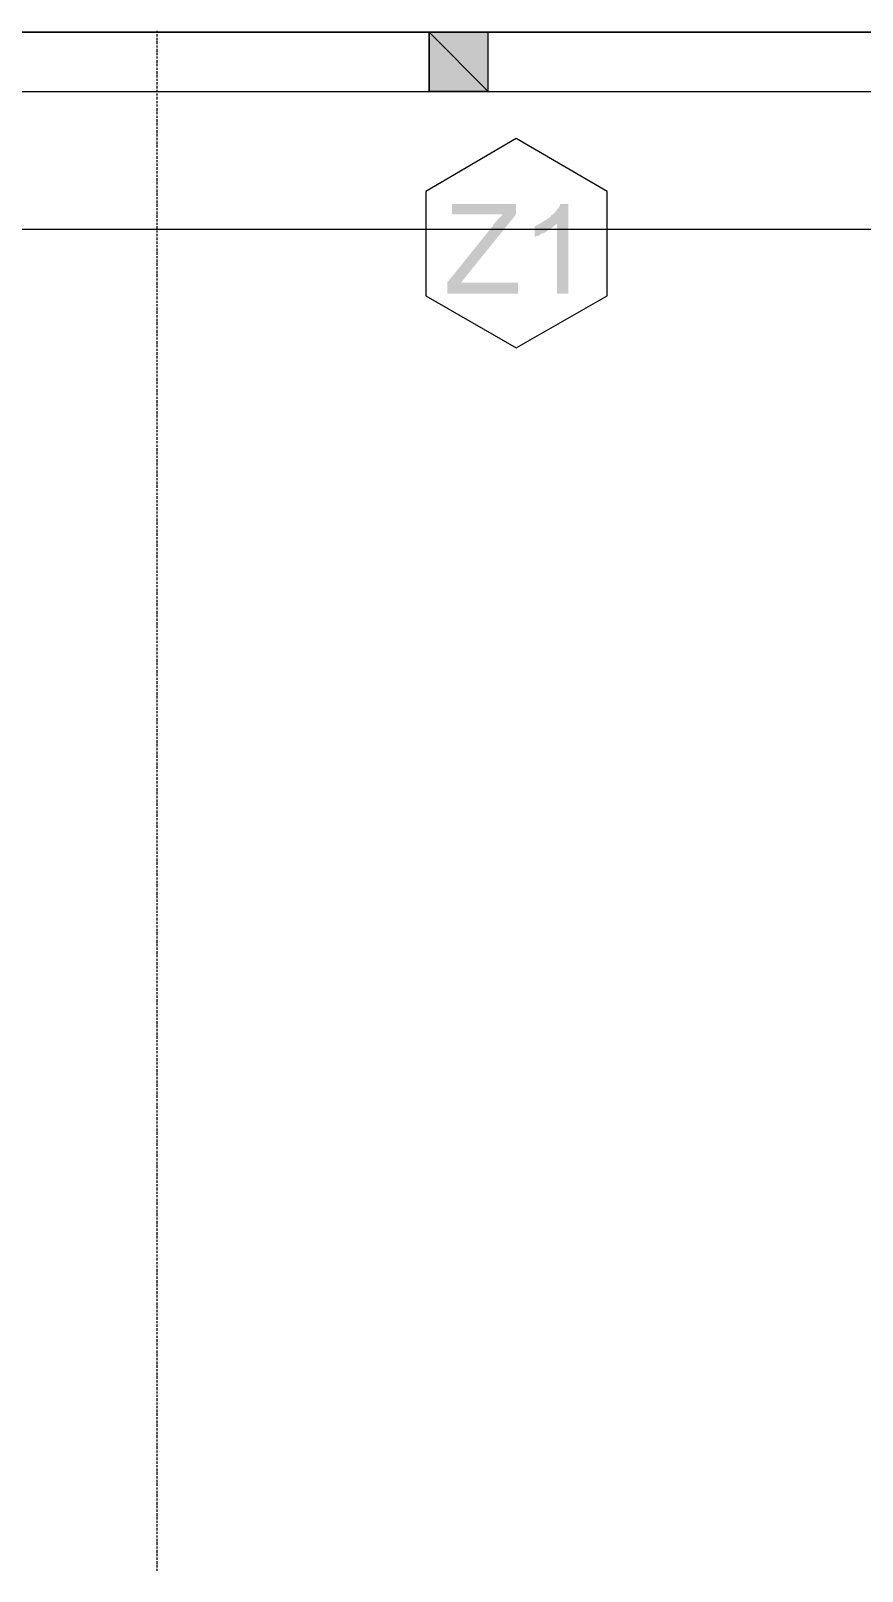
# Model space of a CAD drawing. Header units: metres. Extents: x 2.9 to 42.8, y 1.7 to 28.7.
# Drawn here: x 8.886 to 10.996, y 22.222 to 26.128 of the extents above; entities that cross this region are included whole.
import ezdxf

# ---------------------------------------------------------------- set-up
doc = ezdxf.new("R2010")
doc.units = ezdxf.units.M
for name, color, linetype in [('AMARILLO', 2, 'Continuous'), ('MAGENTA', 6, 'Continuous'), ('NEGRO', 7, 'Continuous'), ('RELLENO_MAGENTA', 6, 'Continuous'), ('RELLENO_NEGRO', 7, 'Continuous')]:
    doc.layers.add(name, color=color, linetype=linetype)

msp = doc.modelspace()

# ---------------------------------------------------------------- hatches: boundary and pattern name
at = {"layer": 'RELLENO_MAGENTA'}
h = msp.add_hatch(color=256, dxfattribs=at)
h.dxf.hatch_style = 1
h.paths.add_polyline_path([(10.0471, 26.125), (9.8972, 26.125), (10.0471, 25.975), (10.0471, 26.125)])
h.paths.add_polyline_path([(9.8972, 26.125), (10.0471, 25.975), (9.8972, 25.975), (9.8972, 26.125)])
at = {"layer": 'RELLENO_NEGRO'}
h = msp.add_hatch(color=256, dxfattribs=at)
h.dxf.hatch_style = 1
h.paths.add_polyline_path([(10.123, 25.4617), (9.943, 25.4617), (9.943, 25.49), (10.0595, 25.6346), (10.0595, 25.6364), (10.0612, 25.6381), (10.063, 25.6399), (10.0665, 25.6452), (10.0683, 25.6452), (10.07, 25.6487), (10.0718, 25.6505), (10.0736, 25.6522), (10.0771, 25.6558), (10.0789, 25.6575), (10.0806, 25.6593), (10.0824, 25.6611), (10.0824, 25.6628), (9.9554, 25.6628), (9.9554, 25.6893), (10.1177, 25.6893), (10.1177, 25.6628), (9.9907, 25.5058), (9.9783, 25.49), (10.123, 25.49), (10.123, 25.4617)])
h = msp.add_hatch(color=256, dxfattribs=at)
h.dxf.hatch_style = 1
h.paths.add_polyline_path([(10.25, 25.4617), (10.2217, 25.4617), (10.2217, 25.6399), (10.22, 25.6381), (10.2182, 25.6364), (10.2147, 25.6346), (10.2129, 25.6328), (10.2112, 25.6311), (10.2094, 25.6293), (10.2059, 25.6275), (10.2041, 25.6258), (10.2006, 25.624), (10.1988, 25.6223), (10.1953, 25.6205), (10.1935, 25.6187), (10.19, 25.617), (10.1882, 25.6152), (10.1847, 25.6152), (10.1812, 25.6134), (10.1794, 25.6117), (10.1759, 25.6099), (10.1723, 25.6081), (10.1688, 25.6081), (10.1653, 25.6064), (10.1653, 25.6328), (10.1688, 25.6346), (10.1723, 25.6364), (10.1759, 25.6381), (10.1794, 25.6399), (10.1812, 25.6417), (10.1847, 25.6434), (10.1882, 25.6452), (10.19, 25.6469), (10.1935, 25.6487), (10.1953, 25.6505), (10.1988, 25.6522), (10.2006, 25.654), (10.2041, 25.6558), (10.2059, 25.6575), (10.2076, 25.6611), (10.2112, 25.6628), (10.2129, 25.6646), (10.2147, 25.6663), (10.2164, 25.6681), (10.2182, 25.6699), (10.22, 25.6734), (10.2217, 25.6752), (10.2235, 25.6769), (10.2253, 25.6787), (10.227, 25.6822), (10.2288, 25.684), (10.2288, 25.6858), (10.2306, 25.6893), (10.2323, 25.6893), (10.25, 25.6893), (10.25, 25.4617)])

# ---------------------------------------------------------------- linework, layer by layer
at = {"layer": 'AMARILLO', "lineweight": -3}
for points in [[(8.8882, 26.125), (8.8953, 26.125)], [(8.8971, 26.125), (8.9041, 26.125)], [(8.9076, 26.125), (8.9129, 26.125)], [(8.9165, 26.125), (8.9235, 26.125)], [(8.9253, 26.125), (8.9323, 26.125)], [(8.9359, 26.125), (8.9412, 26.125)], [(8.9447, 26.125), (8.95, 26.125)], [(8.9535, 26.125), (8.9606, 26.125)], [(8.9641, 26.125), (8.9694, 26.125)], [(8.9729, 26.125), (8.9782, 26.125)], [(8.9817, 26.125), (8.9888, 26.125)], [(8.9923, 26.125), (8.9976, 26.125)], [(9.0011, 26.125), (9.0064, 26.125)], [(9.0099, 26.125), (9.017, 26.125)], [(9.0188, 26.125), (9.0258, 26.125)], [(9.0293, 26.125), (9.0346, 26.125)], [(9.0382, 26.125), (9.0452, 26.125)], [(9.047, 26.125), (9.054, 26.125)], [(9.0576, 26.125), (9.0629, 26.125)], [(9.0664, 26.125), (9.0734, 26.125)], [(9.0752, 26.125), (9.0823, 26.125)], [(9.0858, 26.125), (9.0911, 26.125)], [(9.0946, 26.125), (9.1017, 26.125)], [(9.1034, 26.125), (9.1105, 26.125)], [(9.114, 26.125), (9.1193, 26.125)], [(9.1228, 26.125), (9.1281, 26.125)], [(9.1317, 26.125), (9.1387, 26.125)], [(9.1422, 26.125), (9.1475, 26.125)], [(9.1511, 26.125), (9.1563, 26.125)], [(9.1599, 26.125), (9.1669, 26.125)], [(9.1705, 26.125), (9.1758, 26.125)], [(9.1793, 26.125), (9.1846, 26.125)], [(9.1881, 26.125), (9.1952, 26.125)], [(9.1969, 26.125), (9.204, 26.125)], [(9.2075, 26.1232), (9.2075, 26.1285)], [(9.2075, 26.125), (9.2128, 26.125)], [(9.2075, 26.1144), (9.2075, 26.1197)], [(9.2075, 26.1038), (9.2075, 26.1108)], [(9.2075, 26.095), (9.2075, 26.102)], [(9.2163, 26.125), (9.2234, 26.125)], [(9.2251, 26.125), (9.2322, 26.125)], [(9.2357, 26.125), (9.241, 26.125)], [(9.2445, 26.125), (9.2516, 26.125)], [(9.2534, 26.125), (9.2604, 26.125)], [(9.2639, 26.125), (9.2692, 26.125)], [(9.2728, 26.125), (9.2798, 26.125)], [(9.2816, 26.125), (9.2886, 26.125)], [(9.2922, 26.125), (9.2975, 26.125)], [(9.301, 26.125), (9.3063, 26.125)], [(9.3098, 26.125), (9.3169, 26.125)], [(9.3204, 26.125), (9.3257, 26.125)], [(9.3292, 26.125), (9.3345, 26.125)], [(9.338, 26.125), (9.3451, 26.125)], [(9.3468, 26.125), (9.3539, 26.125)], [(9.3574, 26.125), (9.3627, 26.125)], [(9.3662, 26.125), (9.3733, 26.125)], [(9.3751, 26.125), (9.3821, 26.125)], [(9.3857, 26.125), (9.3909, 26.125)], [(9.3945, 26.125), (9.4015, 26.125)], [(9.4033, 26.125), (9.4103, 26.125)], [(9.4139, 26.125), (9.4192, 26.125)], [(9.4227, 26.125), (9.4297, 26.125)], [(9.4315, 26.125), (9.4386, 26.125)], [(9.4421, 26.125), (9.4474, 26.125)], [(9.4509, 26.125), (9.458, 26.125)], [(9.4597, 26.125), (9.4668, 26.125)], [(9.4703, 26.125), (9.4756, 26.125)], [(9.4791, 26.125), (9.4844, 26.125)], [(9.488, 26.125), (9.495, 26.125)], [(9.4985, 26.125), (9.5038, 26.125)], [(9.5074, 26.125), (9.5127, 26.125)], [(9.5162, 26.125), (9.5232, 26.125)], [(9.525, 26.125), (9.5321, 26.125)], [(9.5356, 26.125), (9.5409, 26.125)], [(9.5444, 26.125), (9.5515, 26.125)], [(9.5532, 26.125), (9.5603, 26.125)], [(9.5638, 26.125), (9.5691, 26.125)], [(9.5726, 26.125), (9.5797, 26.125)], [(9.5814, 26.125), (9.5885, 26.125)], [(9.592, 26.125), (9.5973, 26.125)], [(9.6008, 26.125), (9.6079, 26.125)], [(9.6097, 26.125), (9.6167, 26.125)], [(9.6203, 26.125), (9.6255, 26.125)], [(9.6291, 26.125), (9.6344, 26.125)], [(9.6379, 26.125), (9.6449, 26.125)], [(9.6485, 26.125), (9.6538, 26.125)], [(9.6573, 26.125), (9.6626, 26.125)], [(9.6661, 26.125), (9.6732, 26.125)], [(9.6767, 26.125), (9.682, 26.125)], [(9.6855, 26.125), (9.6908, 26.125)], [(9.6943, 26.125), (9.7014, 26.125)], [(9.7032, 26.125), (9.7102, 26.125)], [(9.7137, 26.125), (9.719, 26.125)], [(9.7226, 26.125), (9.7296, 26.125)], [(9.7314, 26.125), (9.7384, 26.125)], [(9.742, 26.125), (9.7473, 26.125)], [(9.7508, 26.125), (9.7578, 26.125)], [(9.7596, 26.125), (9.7667, 26.125)], [(9.7702, 26.125), (9.7755, 26.125)], [(9.779, 26.125), (9.7861, 26.125)], [(9.7878, 26.125), (9.7949, 26.125)], [(9.7984, 26.125), (9.8037, 26.125)], [(9.8072, 26.125), (9.8125, 26.125)], [(9.816, 26.125), (9.8231, 26.125)], [(9.8266, 26.125), (9.8319, 26.125)], [(9.8354, 26.125), (9.8407, 26.125)], [(9.8443, 26.125), (9.8513, 26.125)], [(9.8548, 26.125), (9.8601, 26.125)], [(9.8637, 26.125), (9.869, 26.125)], [(9.8725, 26.125), (9.8795, 26.125)], [(9.8813, 26.125), (9.8884, 26.125)], [(9.8919, 26.125), (9.8972, 26.125)], [(9.9007, 26.125), (9.9078, 26.125)], [(9.9095, 26.125), (9.9166, 26.125)], [(9.9201, 26.125), (9.9254, 26.125)], [(9.9289, 26.125), (9.936, 26.125)], [(9.9378, 26.125), (9.9448, 26.125)], [(9.9483, 26.125), (9.9536, 26.125)], [(9.9572, 26.125), (9.9642, 26.125)], [(9.966, 26.125), (9.973, 26.125)], [(9.9766, 26.125), (9.9818, 26.125)], [(9.9854, 26.125), (9.9907, 26.125)], [(9.9942, 26.125), (10.0012, 26.125)], [(10.0048, 26.125), (10.0101, 26.125)], [(10.0136, 26.125), (10.0189, 26.125)], [(10.0224, 26.125), (10.0295, 26.125)], [(10.033, 26.125), (10.0383, 26.125)], [(10.0418, 26.125), (10.0471, 26.125)], [(10.0506, 26.125), (10.0577, 26.125)], [(10.0595, 26.125), (10.0665, 26.125)], [(10.07, 26.125), (10.0753, 26.125)], [(10.0789, 26.125), (10.0859, 26.125)], [(10.0877, 26.125), (10.0947, 26.125)], [(10.0983, 26.125), (10.1036, 26.125)], [(10.1071, 26.125), (10.1141, 26.125)], [(10.1159, 26.125), (10.123, 26.125)], [(10.1265, 26.125), (10.1318, 26.125)], [(10.1353, 26.125), (10.1424, 26.125)], [(10.1441, 26.125), (10.1512, 26.125)], [(10.1547, 26.125), (10.16, 26.125)], [(10.1635, 26.125), (10.1688, 26.125)], [(10.1723, 26.125), (10.1794, 26.125)], [(10.1829, 26.125), (10.1882, 26.125)], [(10.1917, 26.125), (10.197, 26.125)], [(10.2006, 26.125), (10.2076, 26.125)], [(10.2112, 26.125), (10.2164, 26.125)], [(10.22, 26.125), (10.2253, 26.125)], [(10.2288, 26.125), (10.2358, 26.125)], [(10.2376, 26.125), (10.2447, 26.125)], [(10.2482, 26.125), (10.2535, 26.125)], [(10.257, 26.125), (10.2641, 26.125)], [(10.2658, 26.125), (10.2729, 26.125)], [(10.2764, 26.125), (10.2817, 26.125)], [(10.2852, 26.125), (10.2923, 26.125)], [(10.2941, 26.125), (10.3011, 26.125)], [(10.3046, 26.125), (10.3099, 26.125)], [(10.3135, 26.125), (10.3205, 26.125)], [(10.3223, 26.125), (10.3293, 26.125)], [(10.3329, 26.125), (10.3382, 26.125)], [(10.3417, 26.125), (10.347, 26.125)], [(10.3505, 26.125), (10.3576, 26.125)], [(10.3611, 26.125), (10.3664, 26.125)], [(10.3699, 26.125), (10.3752, 26.125)], [(10.3787, 26.125), (10.3858, 26.125)], [(10.3875, 26.125), (10.3946, 26.125)], [(10.3981, 26.125), (10.4034, 26.125)], [(10.4069, 26.125), (10.414, 26.125)], [(10.4158, 26.125), (10.4228, 26.125)], [(10.4263, 26.125), (10.4316, 26.125)], [(10.4352, 26.125), (10.4422, 26.125)], [(10.444, 26.125), (10.451, 26.125)], [(10.4546, 26.125), (10.4599, 26.125)], [(10.4634, 26.125), (10.4704, 26.125)], [(10.4722, 26.125), (10.4793, 26.125)], [(10.4828, 26.125), (10.4881, 26.125)], [(10.4916, 26.125), (10.4987, 26.125)], [(10.5004, 26.125), (10.5075, 26.125)], [(10.511, 26.125), (10.5163, 26.125)], [(10.5198, 26.125), (10.5251, 26.125)], [(10.5287, 26.125), (10.5357, 26.125)], [(10.5392, 26.125), (10.5445, 26.125)], [(10.5481, 26.125), (10.5533, 26.125)], [(10.5569, 26.125), (10.5639, 26.125)], [(10.5657, 26.125), (10.5728, 26.125)], [(10.5763, 26.125), (10.5816, 26.125)], [(10.5851, 26.125), (10.5922, 26.125)], [(10.5939, 26.125), (10.601, 26.125)], [(10.6045, 26.125), (10.6098, 26.125)], [(10.6133, 26.125), (10.6204, 26.125)], [(10.6221, 26.125), (10.6292, 26.125)], [(10.6327, 26.125), (10.638, 26.125)], [(10.6415, 26.125), (10.6486, 26.125)], [(10.6504, 26.125), (10.6574, 26.125)], [(10.6609, 26.125), (10.6662, 26.125)], [(10.6698, 26.125), (10.6751, 26.125)], [(10.6786, 26.125), (10.6856, 26.125)], [(10.6892, 26.125), (10.6945, 26.125)], [(10.698, 26.125), (10.7033, 26.125)], [(10.7068, 26.125), (10.7139, 26.125)], [(10.7174, 26.125), (10.7227, 26.125)], [(10.7262, 26.125), (10.7315, 26.125)], [(10.735, 26.125), (10.7421, 26.125)], [(10.7438, 26.125), (10.7509, 26.125)], [(10.7544, 26.125), (10.7597, 26.125)], [(10.7633, 26.125), (10.7703, 26.125)], [(10.7721, 26.125), (10.7791, 26.125)], [(10.7827, 26.125), (10.7879, 26.125)], [(10.7915, 26.125), (10.7985, 26.125)], [(10.8003, 26.125), (10.8073, 26.125)], [(10.8109, 26.125), (10.8162, 26.125)], [(10.8197, 26.125), (10.8267, 26.125)], [(10.8285, 26.125), (10.8356, 26.125)], [(10.8391, 26.125), (10.8444, 26.125)], [(10.8479, 26.125), (10.8532, 26.125)], [(10.8567, 26.125), (10.8638, 26.125)], [(10.8673, 26.125), (10.8726, 26.125)], [(10.8761, 26.125), (10.8814, 26.125)], [(10.885, 26.125), (10.892, 26.125)], [(10.8955, 26.125), (10.9008, 26.125)], [(10.9044, 26.125), (10.9097, 26.125)], [(10.9132, 26.125), (10.9202, 26.125)], [(10.922, 26.125), (10.9291, 26.125)], [(10.9326, 26.125), (10.9379, 26.125)], [(10.9414, 26.125), (10.9485, 26.125)], [(10.9502, 26.125), (10.9573, 26.125)], [(10.9608, 26.125), (10.9661, 26.125)], [(10.9696, 26.125), (10.9767, 26.125)], [(10.9784, 26.125), (10.9855, 26.125)], [(10.989, 26.125), (10.9943, 26.125)], [(9.2075, 26.0862), (9.2075, 26.0914)], [(9.2075, 26.0756), (9.2075, 26.0826)], [(9.2075, 26.0668), (9.2075, 26.0738)], [(9.2075, 26.0579), (9.2075, 26.0632)], [(9.2075, 26.0473), (9.2075, 26.0544)], [(9.2075, 26.0385), (9.2075, 26.0456)], [(9.2075, 26.0297), (9.2075, 26.035)], [(9.2075, 26.0191), (9.2075, 26.0262)], [(9.2075, 26.0103), (9.2075, 26.0174)], [(9.2075, 26.0015), (9.2075, 26.0068)], [(9.2075, 25.9927), (9.2075, 25.998)], [(9.2075, 25.9821), (9.2075, 25.9891)], [(9.2075, 25.9733), (9.2075, 25.9786)], [(9.2075, 25.9644), (9.2075, 25.9697)], [(9.2075, 25.9539), (9.2075, 25.9609)], [(9.2075, 25.945), (9.2075, 25.9503)], [(9.2075, 25.9362), (9.2075, 25.9415)], [(9.2075, 25.9256), (9.2075, 25.9327)], [(9.2075, 25.9168), (9.2075, 25.9239)], [(9.2075, 25.908), (9.2075, 25.9133)], [(9.2075, 25.8974), (9.2075, 25.9045)], [(9.2075, 25.8886), (9.2075, 25.8957)], [(9.2075, 25.8798), (9.2075, 25.8851)], [(9.2075, 25.8692), (9.2075, 25.8762)], [(9.2075, 25.8604), (9.2075, 25.8674)], [(9.2075, 25.8516), (9.2075, 25.8568)], [(9.2075, 25.841), (9.2075, 25.848)], [(9.2075, 25.8322), (9.2075, 25.8392)], [(9.2075, 25.8233), (9.2075, 25.8286)], [(9.2075, 25.8145), (9.2075, 25.8198)], [(9.2075, 25.8039), (9.2075, 25.811)], [(9.2075, 25.7951), (9.2075, 25.8004)], [(9.2075, 25.7863), (9.2075, 25.7916)], [(9.2075, 25.7757), (9.2075, 25.7828)], [(9.2075, 25.7669), (9.2075, 25.7722)], [(9.2075, 25.7581), (9.2075, 25.7634)], [(9.2075, 25.7475), (9.2075, 25.7545)], [(9.2075, 25.7387), (9.2075, 25.7457)], [(9.2075, 25.7298), (9.2075, 25.7351)], [(9.2075, 25.7193), (9.2075, 25.7263)], [(9.2075, 25.7104), (9.2075, 25.7175)], [(9.2075, 25.7016), (9.2075, 25.7069)], [(9.2075, 25.691), (9.2075, 25.6981)], [(9.2075, 25.6822), (9.2075, 25.6893)], [(9.2075, 25.6734), (9.2075, 25.6787)], [(9.2075, 25.6628), (9.2075, 25.6699)], [(9.2075, 25.654), (9.2075, 25.6611)], [(9.2075, 25.6452), (9.2075, 25.6505)], [(9.2075, 25.6364), (9.2075, 25.6417)], [(9.2075, 25.6258), (9.2075, 25.6328)], [(9.2075, 25.617), (9.2075, 25.6222)], [(9.2075, 25.6081), (9.2075, 25.6134)], [(9.2075, 25.5976), (9.2075, 25.6046)], [(9.2075, 25.5887), (9.2075, 25.594)], [(9.2075, 25.5799), (9.2075, 25.5852)], [(9.2075, 25.5693), (9.2075, 25.5764)], [(9.2075, 25.5605), (9.2075, 25.5676)], [(9.2075, 25.5517), (9.2075, 25.557)], [(9.2075, 25.5411), (9.2075, 25.5482)], [(9.2075, 25.5323), (9.2075, 25.5393)], [(9.2075, 25.5235), (9.2075, 25.5288)], [(9.2075, 25.5129), (9.2075, 25.5199)], [(9.2075, 25.5041), (9.2075, 25.5111)], [(9.2075, 25.4953), (9.2075, 25.5005)], [(9.2075, 25.4847), (9.2075, 25.4917)], [(9.2075, 25.4758), (9.2075, 25.4829)], [(9.2075, 25.467), (9.2075, 25.4723)], [(9.2075, 25.4582), (9.2075, 25.4635)], [(9.2075, 25.4476), (9.2075, 25.4547)], [(9.2075, 25.4388), (9.2075, 25.4441)], [(9.2075, 25.43), (9.2075, 25.4353)], [(9.2075, 25.4194), (9.2075, 25.4265)], [(9.2075, 25.4106), (9.2075, 25.4176)], [(9.2075, 25.4018), (9.2075, 25.4071)], [(9.2075, 25.3912), (9.2075, 25.3982)], [(9.2075, 25.3824), (9.2075, 25.3894)], [(9.2075, 25.3735), (9.2075, 25.3788)], [(9.2075, 25.363), (9.2075, 25.37)], [(9.2075, 25.3541), (9.2075, 25.3612)], [(9.2075, 25.3453), (9.2075, 25.3506)], [(9.2075, 25.3347), (9.2075, 25.3418)], [(9.2075, 25.3259), (9.2075, 25.333)], [(9.2075, 25.3171), (9.2075, 25.3224)], [(9.2075, 25.3065), (9.2075, 25.3136)], [(9.2075, 25.2977), (9.2075, 25.3047)], [(9.2075, 25.2889), (9.2075, 25.2942)], [(9.2075, 25.2801), (9.2075, 25.2853)], [(9.2075, 25.2695), (9.2075, 25.2765)], [(9.2075, 25.2607), (9.2075, 25.2659)], [(9.2075, 25.2518), (9.2075, 25.2571)], [(9.2075, 25.2412), (9.2075, 25.2483)], [(9.2075, 25.2324), (9.2075, 25.2395)], [(9.2075, 25.2236), (9.2075, 25.2289)], [(9.2075, 25.213), (9.2075, 25.2201)], [(9.2075, 25.2042), (9.2075, 25.2113)], [(9.2075, 25.1954), (9.2075, 25.2007)], [(9.2075, 25.1848), (9.2075, 25.1919)], [(9.2075, 25.176), (9.2075, 25.183)], [(9.2075, 25.1672), (9.2075, 25.1725)], [(9.2075, 25.1566), (9.2075, 25.1636)], [(9.2075, 25.1478), (9.2075, 25.1548)], [(9.2075, 25.1389), (9.2075, 25.1442)], [(9.2075, 25.1301), (9.2075, 25.1354)], [(9.2075, 25.1195), (9.2075, 25.1266)], [(9.2075, 25.1107), (9.2075, 25.116)], [(9.2075, 25.1019), (9.2075, 25.1072)], [(9.2075, 25.0913), (9.2075, 25.0984)], [(9.2075, 25.0825), (9.2075, 25.0878)], [(9.2075, 25.0737), (9.2075, 25.079)], [(9.2075, 25.0631), (9.2075, 25.0702)], [(9.2075, 25.0543), (9.2075, 25.0613)], [(9.2075, 25.0455), (9.2075, 25.0508)], [(9.2075, 25.0349), (9.2075, 25.0419)], [(9.2075, 25.0261), (9.2075, 25.0331)], [(9.2075, 25.0172), (9.2075, 25.0225)], [(9.2075, 25.0067), (9.2075, 25.0137)], [(9.2075, 24.9978), (9.2075, 25.0049)], [(9.2075, 24.989), (9.2075, 24.9943)], [(9.2075, 24.9784), (9.2075, 24.9855)], [(9.2075, 24.9696), (9.2075, 24.9767)], [(9.2075, 24.9608), (9.2075, 24.9661)], [(9.2075, 24.952), (9.2075, 24.9573)], [(9.2075, 24.9414), (9.2075, 24.9484)], [(9.2075, 24.9326), (9.2075, 24.9379)], [(9.2075, 24.9237), (9.2075, 24.929)], [(9.2075, 24.9132), (9.2075, 24.9202)], [(9.2075, 24.9043), (9.2075, 24.9096)], [(9.2075, 24.8955), (9.2075, 24.9008)], [(9.2075, 24.8849), (9.2075, 24.892)], [(9.2075, 24.8761), (9.2075, 24.8832)], [(9.2075, 24.8673), (9.2075, 24.8726)], [(9.2075, 24.8567), (9.2075, 24.8638)], [(9.2075, 24.8479), (9.2075, 24.855)], [(9.2075, 24.8391), (9.2075, 24.8444)], [(9.2075, 24.8285), (9.2075, 24.8356)], [(9.2075, 24.8197), (9.2075, 24.8267)], [(9.2075, 24.8109), (9.2075, 24.8162)], [(9.2075, 24.8003), (9.2075, 24.8073)], [(9.2075, 24.7915), (9.2075, 24.7985)], [(9.2075, 24.7826), (9.2075, 24.7879)], [(9.2075, 24.7738), (9.2075, 24.7791)], [(9.2075, 24.7632), (9.2075, 24.7703)], [(9.2075, 24.7544), (9.2075, 24.7597)], [(9.2075, 24.7456), (9.2075, 24.7509)], [(9.2075, 24.735), (9.2075, 24.7421)], [(9.2075, 24.7262), (9.2075, 24.7315)], [(9.2075, 24.7174), (9.2075, 24.7227)], [(9.2075, 24.7068), (9.2075, 24.7138)], [(9.2075, 24.698), (9.2075, 24.705)], [(9.2075, 24.6892), (9.2075, 24.6944)], [(9.2075, 24.6786), (9.2075, 24.6856)], [(9.2075, 24.6697), (9.2075, 24.6768)], [(9.2075, 24.6609), (9.2075, 24.6662)], [(9.2075, 24.6503), (9.2075, 24.6574)], [(9.2075, 24.6415), (9.2075, 24.6486)], [(9.2075, 24.6327), (9.2075, 24.638)], [(9.2075, 24.6221), (9.2075, 24.6292)], [(9.2075, 24.6133), (9.2075, 24.6204)], [(9.2075, 24.6045), (9.2075, 24.6098)], [(9.2075, 24.5957), (9.2075, 24.601)], [(9.2075, 24.5851), (9.2075, 24.5921)], [(9.2075, 24.5763), (9.2075, 24.5816)], [(9.2075, 24.5674), (9.2075, 24.5727)], [(9.2075, 24.5569), (9.2075, 24.5639)], [(9.2075, 24.548), (9.2075, 24.5533)], [(9.2075, 24.5392), (9.2075, 24.5445)], [(9.2075, 24.5286), (9.2075, 24.5357)], [(9.2075, 24.5198), (9.2075, 24.5269)], [(9.2075, 24.511), (9.2075, 24.5163)], [(9.2075, 24.5004), (9.2075, 24.5075)], [(9.2075, 24.4916), (9.2075, 24.4987)], [(9.2075, 24.4828), (9.2075, 24.4881)], [(9.2075, 24.4722), (9.2075, 24.4793)], [(9.2075, 24.4634), (9.2075, 24.4704)], [(9.2075, 24.4546), (9.2075, 24.4598)], [(9.2075, 24.444), (9.2075, 24.451)], [(9.2075, 24.4352), (9.2075, 24.4422)], [(9.2075, 24.4263), (9.2075, 24.4316)], [(9.2075, 24.4175), (9.2075, 24.4228)], [(9.2075, 24.4069), (9.2075, 24.414)], [(9.2075, 24.3981), (9.2075, 24.4034)], [(9.2075, 24.3893), (9.2075, 24.3946)], [(9.2075, 24.3787), (9.2075, 24.3858)], [(9.2075, 24.3699), (9.2075, 24.3769)], [(9.2075, 24.3611), (9.2075, 24.3664)], [(9.2075, 24.3505), (9.2075, 24.3575)], [(9.2075, 24.3417), (9.2075, 24.3487)], [(9.2075, 24.3328), (9.2075, 24.3381)], [(9.2075, 24.3223), (9.2075, 24.3293)], [(9.2075, 24.3134), (9.2075, 24.3205)], [(9.2075, 24.3046), (9.2075, 24.3099)], [(9.2075, 24.294), (9.2075, 24.3011)], [(9.2075, 24.2852), (9.2075, 24.2923)], [(9.2075, 24.2764), (9.2075, 24.2817)], [(9.2075, 24.2658), (9.2075, 24.2729)], [(9.2075, 24.257), (9.2075, 24.2641)], [(9.2075, 24.2482), (9.2075, 24.2535)], [(9.2075, 24.2394), (9.2075, 24.2447)], [(9.2075, 24.2288), (9.2075, 24.2358)], [(9.2075, 24.22), (9.2075, 24.2253)], [(9.2075, 24.2111), (9.2075, 24.2164)], [(9.2075, 24.2006), (9.2075, 24.2076)], [(9.2075, 24.1917), (9.2075, 24.1988)], [(9.2075, 24.1829), (9.2075, 24.1882)], [(9.2075, 24.1723), (9.2075, 24.1794)], [(9.2075, 24.1635), (9.2075, 24.1706)], [(9.2075, 24.1547), (9.2075, 24.16)], [(9.2075, 24.1441), (9.2075, 24.1512)], [(9.2075, 24.1353), (9.2075, 24.1423)], [(9.2075, 24.1265), (9.2075, 24.1318)], [(9.2075, 24.1159), (9.2075, 24.1229)], [(9.2075, 24.1071), (9.2075, 24.1141)], [(9.2075, 24.0983), (9.2075, 24.1035)], [(9.2075, 24.0894), (9.2075, 24.0947)], [(9.2075, 24.0788), (9.2075, 24.0859)], [(9.2075, 24.07), (9.2075, 24.0753)], [(9.2075, 24.0612), (9.2075, 24.0665)], [(9.2075, 24.0506), (9.2075, 24.0577)], [(9.2075, 24.0418), (9.2075, 24.0471)], [(9.2075, 24.033), (9.2075, 24.0383)], [(9.2075, 24.0224), (9.2075, 24.0295)], [(9.2075, 24.0136), (9.2075, 24.0206)], [(9.2075, 24.0048), (9.2075, 24.0101)], [(9.2075, 23.9942), (9.2075, 24.0012)], [(9.2075, 23.9854), (9.2075, 23.9924)], [(9.2075, 23.9765), (9.2075, 23.9818)], [(9.2075, 23.966), (9.2075, 23.973)], [(9.2075, 23.9571), (9.2075, 23.9642)], [(9.2075, 23.9483), (9.2075, 23.9536)], [(9.2075, 23.9377), (9.2075, 23.9448)], [(9.2075, 23.9289), (9.2075, 23.936)], [(9.2075, 23.9201), (9.2075, 23.9254)], [(9.2075, 23.9113), (9.2075, 23.9166)], [(9.2075, 23.9007), (9.2075, 23.9078)], [(9.2075, 23.8919), (9.2075, 23.8972)], [(9.2075, 23.8831), (9.2075, 23.8883)], [(9.2075, 23.8725), (9.2075, 23.8795)], [(9.2075, 23.8637), (9.2075, 23.8689)], [(9.2075, 23.8548), (9.2075, 23.8601)], [(9.2075, 23.8443), (9.2075, 23.8513)], [(9.2075, 23.8354), (9.2075, 23.8425)], [(9.2075, 23.8266), (9.2075, 23.8319)], [(9.2075, 23.816), (9.2075, 23.8231)], [(9.2075, 23.8072), (9.2075, 23.8143)], [(9.2075, 23.7984), (9.2075, 23.8037)], [(9.2075, 23.7878), (9.2075, 23.7949)], [(9.2075, 23.779), (9.2075, 23.786)], [(9.2075, 23.7702), (9.2075, 23.7755)], [(9.2075, 23.7596), (9.2075, 23.7666)], [(9.2075, 23.7508), (9.2075, 23.7578)], [(9.2075, 23.7419), (9.2075, 23.7472)], [(9.2075, 23.7331), (9.2075, 23.7384)], [(9.2075, 23.7225), (9.2075, 23.7296)], [(9.2075, 23.7137), (9.2075, 23.719)], [(9.2075, 23.7049), (9.2075, 23.7102)], [(9.2075, 23.6943), (9.2075, 23.7014)], [(9.2075, 23.6855), (9.2075, 23.6908)], [(9.2075, 23.6767), (9.2075, 23.682)], [(9.2075, 23.6661), (9.2075, 23.6732)], [(9.2075, 23.6573), (9.2075, 23.6643)], [(9.2075, 23.6485), (9.2075, 23.6537)], [(9.2075, 23.6379), (9.2075, 23.6449)], [(9.2075, 23.6291), (9.2075, 23.6361)], [(9.2075, 23.6202), (9.2075, 23.6255)], [(9.2075, 23.6097), (9.2075, 23.6167)], [(9.2075, 23.6008), (9.2075, 23.6079)], [(9.2075, 23.592), (9.2075, 23.5973)], [(9.2075, 23.5814), (9.2075, 23.5885)], [(9.2075, 23.5726), (9.2075, 23.5797)], [(9.2075, 23.5638), (9.2075, 23.5691)], [(9.2075, 23.555), (9.2075, 23.5603)], [(9.2075, 23.5444), (9.2075, 23.5514)], [(9.2075, 23.5356), (9.2075, 23.5409)], [(9.2075, 23.5268), (9.2075, 23.532)], [(9.2075, 23.5162), (9.2075, 23.5232)], [(9.2075, 23.5073), (9.2075, 23.5144)], [(9.2075, 23.4985), (9.2075, 23.5038)], [(9.2075, 23.4879), (9.2075, 23.495)], [(9.2075, 23.4791), (9.2075, 23.4862)], [(9.2075, 23.4703), (9.2075, 23.4756)], [(9.2075, 23.4597), (9.2075, 23.4668)], [(9.2075, 23.4509), (9.2075, 23.458)], [(9.2075, 23.4421), (9.2075, 23.4474)], [(9.2075, 23.4315), (9.2075, 23.4386)], [(9.2075, 23.4227), (9.2075, 23.4297)], [(9.2075, 23.4139), (9.2075, 23.4192)], [(9.2075, 23.4033), (9.2075, 23.4103)], [(9.2075, 23.3945), (9.2075, 23.4015)], [(9.2075, 23.3856), (9.2075, 23.3909)], [(9.2075, 23.3768), (9.2075, 23.3821)], [(9.2075, 23.3662), (9.2075, 23.3733)], [(9.2075, 23.3574), (9.2075, 23.3627)], [(9.2075, 23.3486), (9.2075, 23.3539)], [(9.2075, 23.338), (9.2075, 23.3451)], [(9.2075, 23.3292), (9.2075, 23.3362)], [(9.2075, 23.3204), (9.2075, 23.3257)], [(9.2075, 23.3098), (9.2075, 23.3168)], [(9.2075, 23.301), (9.2075, 23.308)], [(9.2075, 23.2922), (9.2075, 23.2974)], [(9.2075, 23.2816), (9.2075, 23.2886)], [(9.2075, 23.2728), (9.2075, 23.2798)], [(9.2075, 23.2639), (9.2075, 23.2692)], [(9.2075, 23.2533), (9.2075, 23.2604)], [(9.2075, 23.2445), (9.2075, 23.2516)], [(9.2075, 23.2357), (9.2075, 23.241)], [(9.2075, 23.2251), (9.2075, 23.2322)], [(9.2075, 23.2163), (9.2075, 23.2234)], [(9.2075, 23.2075), (9.2075, 23.2128)], [(9.2075, 23.1987), (9.2075, 23.204)], [(9.2075, 23.1881), (9.2075, 23.1951)], [(9.2075, 23.1793), (9.2075, 23.1846)], [(9.2075, 23.1704), (9.2075, 23.1757)], [(9.2075, 23.1599), (9.2075, 23.1669)], [(9.2075, 23.151), (9.2075, 23.1581)], [(9.2075, 23.1422), (9.2075, 23.1475)], [(9.2075, 23.1316), (9.2075, 23.1387)], [(9.2075, 23.1228), (9.2075, 23.1299)], [(9.2075, 23.114), (9.2075, 23.1193)], [(9.2075, 23.1034), (9.2075, 23.1105)], [(9.2075, 23.0946), (9.2075, 23.1017)], [(9.2075, 23.0858), (9.2075, 23.0911)], [(9.2075, 23.0752), (9.2075, 23.0822)], [(9.2075, 23.0664), (9.2075, 23.0734)], [(9.2075, 23.0576), (9.2075, 23.0628)], [(9.2075, 23.0487), (9.2075, 23.054)], [(9.2075, 23.0382), (9.2075, 23.0452)], [(9.2075, 23.0293), (9.2075, 23.0346)], [(9.2075, 23.0205), (9.2075, 23.0258)], [(9.2075, 23.0099), (9.2075, 23.017)], [(9.2075, 23.0011), (9.2075, 23.0064)], [(9.2075, 22.9923), (9.2075, 22.9976)], [(9.2075, 22.9817), (9.2075, 22.9888)], [(9.2075, 22.9729), (9.2075, 22.9799)], [(9.2075, 22.9641), (9.2075, 22.9694)], [(9.2075, 22.9535), (9.2075, 22.9605)], [(9.2075, 22.9447), (9.2075, 22.9517)], [(9.2075, 22.9358), (9.2075, 22.9411)], [(9.2075, 22.9253), (9.2075, 22.9323)], [(9.2075, 22.9164), (9.2075, 22.9235)], [(9.2075, 22.9076), (9.2075, 22.9129)], [(9.2075, 22.897), (9.2075, 22.9041)], [(9.2075, 22.8882), (9.2075, 22.8953)], [(9.2075, 22.8794), (9.2075, 22.8847)], [(9.2075, 22.8706), (9.2075, 22.8759)], [(9.2075, 22.86), (9.2075, 22.8671)], [(9.2075, 22.8512), (9.2075, 22.8565)], [(9.2075, 22.8424), (9.2075, 22.8477)], [(9.2075, 22.8318), (9.2075, 22.8388)], [(9.2075, 22.823), (9.2075, 22.8283)], [(9.2075, 22.8141), (9.2075, 22.8194)], [(9.2075, 22.8036), (9.2075, 22.8106)], [(9.2075, 22.7947), (9.2075, 22.8018)], [(9.2075, 22.7859), (9.2075, 22.7912)], [(9.2075, 22.7753), (9.2075, 22.7824)], [(9.2075, 22.7665), (9.2075, 22.7736)], [(9.2075, 22.7577), (9.2075, 22.763)], [(9.2075, 22.7471), (9.2075, 22.7542)], [(9.2075, 22.7383), (9.2075, 22.7453)], [(9.2075, 22.7295), (9.2075, 22.7348)], [(9.2075, 22.7189), (9.2075, 22.7259)], [(9.2075, 22.7101), (9.2075, 22.7171)], [(9.2075, 22.7012), (9.2075, 22.7065)], [(9.2075, 22.6924), (9.2075, 22.6977)], [(9.2075, 22.6818), (9.2075, 22.6889)], [(9.2075, 22.673), (9.2075, 22.6783)], [(9.2075, 22.6642), (9.2075, 22.6695)], [(9.2075, 22.6536), (9.2075, 22.6607)], [(9.2075, 22.6448), (9.2075, 22.6501)], [(9.2075, 22.636), (9.2075, 22.6413)], [(9.2075, 22.6254), (9.2075, 22.6325)], [(9.2075, 22.6166), (9.2075, 22.6236)], [(9.2075, 22.6078), (9.2075, 22.6131)], [(9.2075, 22.5972), (9.2075, 22.6042)], [(9.2075, 22.5884), (9.2075, 22.5954)], [(9.2075, 22.5795), (9.2075, 22.5848)], [(9.2075, 22.569), (9.2075, 22.576)], [(9.2075, 22.5601), (9.2075, 22.5672)], [(9.2075, 22.5513), (9.2075, 22.5566)], [(9.2075, 22.5407), (9.2075, 22.5478)], [(9.2075, 22.5319), (9.2075, 22.539)], [(9.2075, 22.5231), (9.2075, 22.5284)], [(9.2075, 22.5143), (9.2075, 22.5196)], [(9.2075, 22.5037), (9.2075, 22.5108)], [(9.2075, 22.4949), (9.2075, 22.5002)], [(9.2075, 22.4861), (9.2075, 22.4913)], [(9.2075, 22.4755), (9.2075, 22.4825)], [(9.2075, 22.4667), (9.2075, 22.4737)], [(9.2075, 22.4578), (9.2075, 22.4631)], [(9.2075, 22.4472), (9.2075, 22.4543)], [(9.2075, 22.4384), (9.2075, 22.4455)], [(9.2075, 22.4296), (9.2075, 22.4349)], [(9.2075, 22.419), (9.2075, 22.4261)], [(9.2075, 22.4102), (9.2075, 22.4173)], [(9.2075, 22.4014), (9.2075, 22.4067)], [(9.2075, 22.3908), (9.2075, 22.3979)], [(9.2075, 22.382), (9.2075, 22.389)], [(9.2075, 22.3732), (9.2075, 22.3785)], [(9.2075, 22.3626), (9.2075, 22.3696)], [(9.2075, 22.3538), (9.2075, 22.3608)], [(9.2075, 22.3449), (9.2075, 22.3502)], [(9.2075, 22.3361), (9.2075, 22.3414)], [(9.2075, 22.3255), (9.2075, 22.3326)], [(9.2075, 22.3167), (9.2075, 22.322)], [(9.2075, 22.3079), (9.2075, 22.3132)], [(9.2075, 22.2973), (9.2075, 22.3044)], [(9.2075, 22.2885), (9.2075, 22.2956)], [(9.2075, 22.2797), (9.2075, 22.285)], [(9.2075, 22.2691), (9.2075, 22.2762)], [(9.2075, 22.2603), (9.2075, 22.2673)], [(9.2075, 22.2515), (9.2075, 22.2568)], [(9.2075, 22.2409), (9.2075, 22.2479)], [(9.2075, 22.2321), (9.2075, 22.2391)], [(9.2075, 22.2232), (9.2075, 22.2285)]]:
    msp.add_lwpolyline(points, dxfattribs=at)
at = {"layer": 'MAGENTA', "lineweight": -3}
for points in [[(10.0471, 26.125), (9.8972, 26.125), (10.0471, 25.975)], [(9.8972, 26.125), (10.0471, 25.975), (9.8972, 25.975)], [(9.8972, 26.125), (9.8972, 25.975), (10.0471, 25.975), (10.0471, 26.125)]]:
    msp.add_lwpolyline(points, close=True, dxfattribs=at)
at = {"layer": 'NEGRO', "lineweight": -3}
for points in [[(4.7819, 25.975), (12.4813, 25.975), (12.4813, 21.8246), (12.6312, 21.8246), (12.6312, 26.125), (4.632, 26.125), (4.632, 6.1242), (4.7819, 6.1242)], [(4.632, 6.1242), (4.632, 26.125), (12.6312, 26.125), (12.6312, 6.1242)], [(10.1177, 25.8551), (9.8884, 25.721), (9.8884, 25.4564), (10.1177, 25.3242), (10.3487, 25.4564), (10.3487, 25.721)]]:
    msp.add_lwpolyline(points, close=True, dxfattribs=at)
for points in [[(4.632, 6.1242), (4.632, 26.125), (12.6312, 26.125), (12.6312, 21.8246)], [(5.1312, 6.1242), (5.1312, 25.6258), (12.132, 25.6258), (12.132, 21.8246)]]:
    msp.add_lwpolyline(points, dxfattribs=at)

doc.saveas('drawing.dxf')
